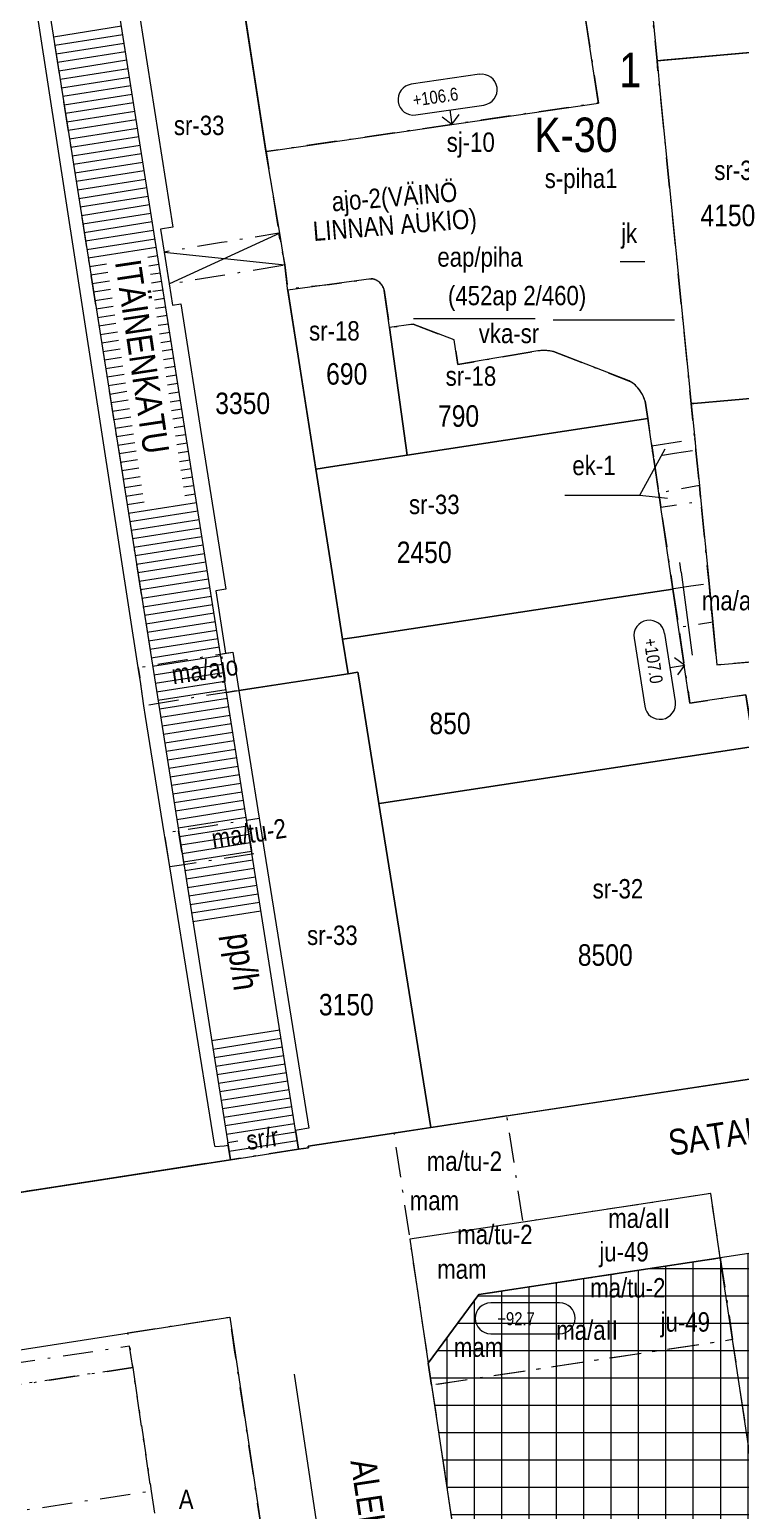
# Model space of a CAD drawing. Header units: metres. Extents: x 24485995 to 24488038, y 6819999 to 6822001.
# Drawn here: x 24487132.7 to 24487215.2, y 6821278.4 to 6821450.4 of the extents above; entities that cross this region are included whole.
import ezdxf

# ---------------------------------------------------------------- set-up
doc = ezdxf.new("R2010")
doc.units = ezdxf.units.M
for name, pattern in [('k10020', [0]), ('k10040', [10.3, 3.5, -1.5, 0.3, -1.5, 3.5]), ('K10271', [0]), ('K10430', [0]), ('k10630.1', [0]), ('Osoitus_AK', [0])]:
    doc.linetypes.add(name, pattern=pattern)
for name, color, linetype, lineweight in [('AK_AsemakaavaTeksti_Kadun_puistonnimi', 7, 'Continuous', 0), ('AK_AsemakaavaTeksti_Korttelinumero', 7, 'Continuous', 0), ('AK_AsemakaavaViiva_Kaupunginosan_raja', 7, 'Continuous', 0), ('AK_Kaavamerkinta_Kayttotarkoitusalue', 7, 'Continuous', 0), ('AK_Katualue_Tori', 7, 'Continuous', 0), ('AK_KayttotarkoitusViiva', 7, 'Continuous', 0), ('AK_LiikennointiViiva_Ajoneuvoliittymakielto', 7, 'Continuous', 0), ('AK_LiikennointiViiva_Polkuviivoitus', 7, 'Continuous', 0), ('AK_MuuAsemakaavaTeksti_Alueenosan_kayttotarkoitus', 7, 'Continuous', 0), ('AK_MuuAsemakaavaTeksti_Erityismaarays', 7, 'Continuous', 0), ('AK_MuuAsemakaavaViiva_alueenosan_raja', 7, 'Continuous', 0), ('AK_MuuAsemakaavaViiva_Merkinnan_alleviivaus', 7, 'Continuous', 0), ('AK_MuuAsemakaavaViiva_Merkinnan_Kohdistusnuoli', 7, 'Continuous', 0), ('AK_Poistettava_merkintä', 7, 'Continuous', 0), ('AK_RakennusalaTeksti_Kerrosala_tai_luku', 7, 'Continuous', 0), ('AK_RakennusalaTeksti_Rakennusoikeus', 7, 'Continuous', 0), ('AK_RakennusalaViiva_Rakennusalan_raja__I_', 7, 'Continuous', 0), ('AK_RakentaminenTeksti_Korkeusmerkinta', 7, 'Continuous', 0), ('AK_RakentaminenTeksti_Korkeusmerkinta_ja_soikio', 7, 'Continuous', 0), ('AK_RakentaminenTeksti_Korkeusmerkinta_ja_soikio_ja_nuoli', 7, 'Continuous', 0), ('AK_RakentaminenTeksti_Rakentamismaarays', 7, 'Continuous', 0), ('AK_RakentaminenViiva_Kulkuaukko', 7, 'Continuous', 0), ('AK_YmparistoViiva_Istutettava_puurivi', 7, 'Continuous', 0)]:
    doc.layers.add(name, color=color, linetype=linetype, lineweight=lineweight)
doc.styles.add('ArialNarrow', font='ARIALN.TTF')

# ---------------------------------------------------------------- blocks, each defined once
blk = doc.blocks.new('AKP43')
at = {"layer": 'AK_RakentaminenTeksti_Korkeusmerkinta_ja_soikio', "color": 7, "linetype": 'Continuous', "lineweight": 13}
for p, q in [((4, 1.8), (-4, 1.8)), ((-4, -1.8), (4, -1.8))]:
    blk.add_line(p, q, dxfattribs=at)
for centre, start, end in [((-4, 0), 90, 270), ((4, 0), 270, 90)]:
    blk.add_arc(centre, 1.8, start, end, dxfattribs=at)

msp = doc.modelspace()

# ---------------------------------------------------------------- hatches: boundary and pattern name
at = {"layer": 'AK_Katualue_Tori', "linetype": 'Continuous', "lineweight": 0}
h = msp.add_hatch(dxfattribs=at)
h.set_pattern_fill('NET', style=0)
h.paths.add_polyline_path([(24487222.78, 6821309.28), (24487230.12, 6821261.41), (24487229.46, 6821261.21), (24487229.98, 6821257.71), (24487230.54, 6821257.77), (24487237.06, 6821215.28), (24487237.65, 6821209.63), (24487242.01, 6821181.47), (24487197.09, 6821174.61), (24487178.97, 6821295.54), (24487184.85, 6821303.52)], flags=0)

# ---------------------------------------------------------------- linework, layer by layer
at = {"layer": 'AK_AsemakaavaViiva_Kaupunginosan_raja', "linetype": 'k10020', "lineweight": 9, "flags": 128}
for points in [[(24487280.71, 6821338.31), (24487165.02, 6821320.74)], [(24487156, 6821319.15), (24487163.9, 6821320.38)], [(24487165.05, 6821320.55), (24487163.9, 6821320.38)], [(24487165.02, 6821320.74), (24487165.05, 6821320.55)], [(24487165.02, 6821320.74), (24487165.05, 6821320.55)], [(24487153.16, 6821318.71), (24487113.51, 6821312.57)], [(24487153.16, 6821318.71), (24487156, 6821319.15)]]:
    msp.add_lwpolyline(points, dxfattribs=at)
at = {"layer": 'AK_KayttotarkoitusViiva', "linetype": 'Continuous', "lineweight": 20, "flags": 128}
for points in [[(24487163.9, 6821320.38), (24487141.85, 6821460.34)], [(24487133.94, 6821459.1), (24487156, 6821319.15)], [(24487299.51, 6821341.72), (24487280.63, 6821338.85), (24487280.71, 6821338.31), (24487165.02, 6821320.74), (24487165.05, 6821320.55), (24487163.9, 6821320.38)], [(24487156, 6821319.15), (24487163.9, 6821320.38)], [(24487113.21, 6821312.52), (24487153.16, 6821318.71), (24487156, 6821319.15)], [(24487222.78, 6821309.28), (24487184.85, 6821303.52), (24487178.97, 6821295.54), (24487197.09, 6821174.61), (24487242.01, 6821181.47)], [(24487083.37, 6821289.59), (24487155.92, 6821300.87), (24487160.24, 6821272.08)]]:
    msp.add_lwpolyline(points, dxfattribs=at)
at = {"layer": 'AK_LiikennointiViiva_Ajoneuvoliittymakielto', "linetype": 'k10630.1', "lineweight": 5, "flags": 128}
for points in [[(24487280.71, 6821338.31), (24487165.02, 6821320.74)], [(24487156, 6821319.15), (24487163.9, 6821320.38)], [(24487165.05, 6821320.55), (24487163.9, 6821320.38)], [(24487165.02, 6821320.74), (24487165.05, 6821320.55)], [(24487153.16, 6821318.71), (24487114.49, 6821312.72)], [(24487153.16, 6821318.71), (24487156, 6821319.15)]]:
    msp.add_lwpolyline(points, dxfattribs=at)
at = {"layer": 'AK_LiikennointiViiva_Polkuviivoitus', "linetype": 'Continuous', "lineweight": 0, "flags": 128}
for points in [[(24487143.35, 6821450.77), (24487135.45, 6821449.52)], [(24487143.51, 6821449.78), (24487135.61, 6821448.54)], [(24487143.67, 6821448.79), (24487135.76, 6821447.55)], [(24487143.82, 6821447.8), (24487135.92, 6821446.56)], [(24487143.98, 6821446.82), (24487136.07, 6821445.57)], [(24487144.13, 6821445.83), (24487136.23, 6821444.58)], [(24487144.29, 6821444.84), (24487136.39, 6821443.6)], [(24487144.44, 6821443.85), (24487136.54, 6821442.61)], [(24487144.6, 6821442.87), (24487136.7, 6821441.62)], [(24487144.75, 6821441.88), (24487136.85, 6821440.63)], [(24487144.91, 6821440.89), (24487137.01, 6821439.64)], [(24487145.07, 6821439.9), (24487137.16, 6821438.66)], [(24487145.22, 6821438.91), (24487137.32, 6821437.67)], [(24487145.38, 6821437.93), (24487137.47, 6821436.68)], [(24487145.53, 6821436.94), (24487137.63, 6821435.69)], [(24487145.69, 6821435.95), (24487137.79, 6821434.71)], [(24487145.84, 6821434.96), (24487137.94, 6821433.72)], [(24487146, 6821433.98), (24487138.1, 6821432.73)], [(24487146.16, 6821432.99), (24487138.25, 6821431.74)], [(24487146.31, 6821432), (24487138.41, 6821430.75)], [(24487146.47, 6821431.01), (24487138.56, 6821429.77)], [(24487146.62, 6821430.02), (24487138.72, 6821428.78)], [(24487146.78, 6821429.04), (24487138.88, 6821427.79)], [(24487146.93, 6821428.05), (24487139.03, 6821426.8)], [(24487147.09, 6821427.06), (24487139.19, 6821425.82)], [(24487147.25, 6821426.07), (24487139.34, 6821424.83)], [(24487147.4, 6821425.09), (24487139.5, 6821423.84)], [(24487147.56, 6821424.1), (24487146.4, 6821423.91)], [(24487141.63, 6821423.16), (24487139.65, 6821422.85)], [(24487141.79, 6821422.18), (24487139.81, 6821421.86)], [(24487147.71, 6821423.11), (24487146.55, 6821422.93)], [(24487147.87, 6821422.12), (24487146.71, 6821421.94)], [(24487141.95, 6821421.19), (24487139.97, 6821420.88)], [(24487142.1, 6821420.2), (24487140.12, 6821419.89)], [(24487148.02, 6821421.13), (24487146.86, 6821420.95)], [(24487148.18, 6821420.15), (24487147.01, 6821419.96)], [(24487142.26, 6821419.21), (24487140.28, 6821418.9)], [(24487142.41, 6821418.22), (24487140.43, 6821417.91)], [(24487148.34, 6821419.16), (24487147.17, 6821418.97)], [(24487142.57, 6821417.24), (24487140.59, 6821416.93)], [(24487148.49, 6821418.17), (24487147.32, 6821417.99)], [(24487148.65, 6821417.18), (24487147.47, 6821417)], [(24487142.72, 6821416.25), (24487140.74, 6821415.94)], [(24487142.88, 6821415.26), (24487140.9, 6821414.95)], [(24487148.8, 6821416.19), (24487147.63, 6821416.01)], [(24487148.96, 6821415.21), (24487147.78, 6821415.02)], [(24487143.03, 6821414.27), (24487141.06, 6821413.96)], [(24487143.19, 6821413.29), (24487141.21, 6821412.97)], [(24487149.11, 6821414.22), (24487147.94, 6821414.03)], [(24487149.27, 6821413.23), (24487148.09, 6821413.05)], [(24487143.34, 6821412.3), (24487141.37, 6821411.99)], [(24487143.5, 6821411.31), (24487141.52, 6821411)], [(24487149.43, 6821412.24), (24487148.24, 6821412.06)], [(24487143.66, 6821410.32), (24487141.68, 6821410.01)], [(24487149.58, 6821411.26), (24487148.4, 6821411.07)], [(24487149.74, 6821410.27), (24487148.55, 6821410.08)], [(24487143.81, 6821409.33), (24487141.83, 6821409.02)], [(24487143.97, 6821408.35), (24487141.99, 6821408.03)], [(24487149.89, 6821409.28), (24487148.7, 6821409.09)], [(24487150.05, 6821408.29), (24487148.86, 6821408.1)], [(24487144.12, 6821407.36), (24487142.15, 6821407.05)], [(24487144.28, 6821406.37), (24487142.3, 6821406.06)], [(24487150.2, 6821407.3), (24487149.01, 6821407.12)], [(24487150.36, 6821406.32), (24487149.16, 6821406.13)], [(24487144.43, 6821405.38), (24487142.46, 6821405.07)], [(24487150.51, 6821405.33), (24487149.32, 6821405.14)], [(24487144.59, 6821404.39), (24487142.61, 6821404.08)], [(24487144.74, 6821403.41), (24487142.77, 6821403.1)], [(24487150.67, 6821404.34), (24487149.47, 6821404.15)], [(24487150.83, 6821403.35), (24487149.63, 6821403.16)], [(24487144.9, 6821402.42), (24487142.92, 6821402.11)], [(24487145.05, 6821401.43), (24487143.08, 6821401.12)], [(24487150.98, 6821402.37), (24487149.78, 6821402.18)], [(24487151.14, 6821401.38), (24487149.93, 6821401.19)], [(24487145.21, 6821400.44), (24487143.24, 6821400.13)], [(24487145.36, 6821399.46), (24487143.39, 6821399.14)], [(24487151.29, 6821400.39), (24487150.09, 6821400.2)], [(24487151.45, 6821399.4), (24487150.24, 6821399.21)], [(24487145.52, 6821398.47), (24487143.55, 6821398.16)], [(24487151.6, 6821398.41), (24487150.39, 6821398.22)], [(24487145.68, 6821397.48), (24487143.7, 6821397.17)], [(24487145.83, 6821396.49), (24487143.86, 6821396.18)], [(24487151.76, 6821397.43), (24487150.55, 6821397.24)], [(24487151.92, 6821396.44), (24487150.7, 6821396.25)], [(24487145.99, 6821395.5), (24487144.01, 6821395.19)], [(24487152.07, 6821395.45), (24487144.17, 6821394.21)], [(24487152.23, 6821394.46), (24487144.32, 6821393.22)], [(24487152.38, 6821393.47), (24487144.48, 6821392.23)], [(24487152.54, 6821392.49), (24487144.64, 6821391.24)], [(24487152.69, 6821391.5), (24487144.79, 6821390.25)], [(24487152.85, 6821390.51), (24487144.95, 6821389.27)], [(24487153.01, 6821389.52), (24487145.1, 6821388.28)], [(24487153.16, 6821388.54), (24487145.26, 6821387.29)], [(24487153.32, 6821387.55), (24487145.41, 6821386.3)], [(24487153.47, 6821386.56), (24487145.57, 6821385.32)], [(24487153.63, 6821385.57), (24487145.73, 6821384.33)], [(24487153.78, 6821384.58), (24487145.88, 6821383.34)], [(24487153.94, 6821383.6), (24487146.04, 6821382.35)], [(24487154.1, 6821382.61), (24487146.19, 6821381.36)], [(24487154.25, 6821381.62), (24487146.35, 6821380.38)], [(24487154.41, 6821380.63), (24487146.5, 6821379.39)], [(24487154.56, 6821379.65), (24487146.66, 6821378.4)], [(24487154.72, 6821378.66), (24487146.82, 6821377.41)], [(24487154.87, 6821377.67), (24487146.97, 6821376.42)], [(24487155.03, 6821376.68), (24487147.13, 6821375.44)], [(24487155.19, 6821375.69), (24487147.28, 6821374.45)], [(24487155.34, 6821374.71), (24487147.44, 6821373.46)], [(24487155.5, 6821373.72), (24487147.59, 6821372.47)], [(24487155.65, 6821372.73), (24487147.75, 6821371.49)], [(24487155.81, 6821371.74), (24487147.91, 6821370.5)], [(24487155.96, 6821370.76), (24487148.06, 6821369.51)], [(24487156.12, 6821369.77), (24487148.22, 6821368.52)], [(24487156.27, 6821368.78), (24487148.37, 6821367.53)], [(24487156.43, 6821367.79), (24487148.53, 6821366.55)], [(24487156.59, 6821366.8), (24487148.68, 6821365.56)], [(24487156.74, 6821365.82), (24487148.84, 6821364.57)], [(24487156.9, 6821364.83), (24487149, 6821363.58)], [(24487157.05, 6821363.84), (24487149.15, 6821362.6)], [(24487157.21, 6821362.85), (24487149.31, 6821361.61)], [(24487157.36, 6821361.86), (24487149.46, 6821360.62)], [(24487157.52, 6821360.88), (24487149.62, 6821359.63)], [(24487157.68, 6821359.89), (24487149.77, 6821358.64)], [(24487157.83, 6821358.9), (24487149.93, 6821357.66)], [(24487157.99, 6821357.91), (24487150.09, 6821356.67)], [(24487158.14, 6821356.93), (24487150.24, 6821355.68)], [(24487158.3, 6821355.94), (24487150.4, 6821354.69)], [(24487158.45, 6821354.95), (24487150.55, 6821353.7)], [(24487158.61, 6821353.96), (24487150.71, 6821352.72)], [(24487158.77, 6821352.97), (24487150.86, 6821351.73)], [(24487158.92, 6821351.99), (24487151.02, 6821350.74)], [(24487159.08, 6821351), (24487151.17, 6821349.75)], [(24487159.23, 6821350.01), (24487151.33, 6821348.77)], [(24487159.39, 6821349.02), (24487151.49, 6821347.78)], [(24487159.54, 6821348.04), (24487151.64, 6821346.79)], [(24487161.72, 6821334.21), (24487153.82, 6821332.96)], [(24487161.88, 6821333.22), (24487153.98, 6821331.97)], [(24487162.03, 6821332.23), (24487154.13, 6821330.99)], [(24487162.19, 6821331.24), (24487154.29, 6821330)], [(24487162.35, 6821330.25), (24487154.44, 6821329.01)], [(24487162.5, 6821329.27), (24487154.6, 6821328.02)], [(24487162.66, 6821328.28), (24487154.76, 6821327.03)], [(24487162.81, 6821327.29), (24487154.91, 6821326.05)], [(24487162.97, 6821326.3), (24487155.07, 6821325.06)], [(24487163.12, 6821325.32), (24487155.22, 6821324.07)], [(24487163.28, 6821324.33), (24487155.38, 6821323.08)], [(24487163.44, 6821323.34), (24487155.53, 6821322.09)], [(24487163.75, 6821321.36), (24487155.85, 6821320.12)]]:
    msp.add_lwpolyline(points, dxfattribs=at)
at = {"layer": 'AK_MuuAsemakaavaTeksti_Erityismaarays', "linetype": 'Continuous', "lineweight": 0}
msp.add_point((24487177.7, 6821429.56), dxfattribs=at)
at = {"layer": 'AK_MuuAsemakaavaViiva_alueenosan_raja', "linetype": 'k10040', "lineweight": 5, "flags": 128}
for points in [[(24487204.13, 6821407.24), (24487204.43, 6821405.21), (24487204.9, 6821402.05), (24487205.09, 6821400.78), (24487205.71, 6821396.56), (24487205.95, 6821394.93), (24487206.66, 6821390.18), (24487207.36, 6821385.43), (24487208.02, 6821381.01), (24487208.67, 6821376.59), (24487209.33, 6821372.18), (24487212.58, 6821372.66), (24487215.82, 6821373.15), (24487216.11, 6821371.25), (24487216.72, 6821367.13), (24487220.75, 6821367.74), (24487224.78, 6821368.35), (24487224.45, 6821371.32), (24487224.11, 6821374.29), (24487226.08, 6821374.58), (24487228.12, 6821374.89), (24487232.76, 6821375.58), (24487232.5, 6821378.37), (24487227.58, 6821377.94), (24487225.58, 6821377.76), (24487219.02, 6821377.19), (24487212.47, 6821376.61), (24487211.98, 6821381.61), (24487211.55, 6821386.07), (24487211.08, 6821390.86), (24487210.61, 6821395.65), (24487210.43, 6821397.45), (24487210.02, 6821401.52), (24487209.89, 6821402.86), (24487209.48, 6821406.96), (24487207.69, 6821424.93), (24487205.89, 6821442.9), (24487205.51, 6821446.77), (24487204.44, 6821457.75), (24487203.37, 6821468.72), (24487202.96, 6821472.88), (24487202.47, 6821477.87), (24487202.44, 6821478.26), (24487199.32, 6821477.74), (24487193.14, 6821476.71), (24487186.43, 6821475.59), (24487179.68, 6821474.46), (24487180.14, 6821471.75), (24487170.98, 6821470.31), (24487155.33, 6821467.86)], [(24487155.33, 6821467.86), (24487155.74, 6821465.08), (24487156.36, 6821460.8), (24487175.63, 6821463.76), (24487194.91, 6821466.72), (24487196.78, 6821454.49), (24487198.72, 6821441.86), (24487181.71, 6821439.37), (24487160.13, 6821436.22), (24487160.87, 6821431.49), (24487161.62, 6821426.75), (24487162.33, 6821423.06), (24487162.63, 6821420.31), (24487167.49, 6821420.8), (24487172.42, 6821421.44)], [(24487110.93, 6821327.35), (24487097.22, 6821416.4), (24487094.78, 6821432.3), (24487089.64, 6821431.5), (24487086.51, 6821451.76), (24487133.94, 6821459.1), (24487146.95, 6821376.59)], [(24487160.13, 6821436.22), (24487160.11, 6821436.34)], [(24487148.31, 6821424.56), (24487148.9, 6821420.86), (24487154.57, 6821421.79), (24487162.33, 6821423.06), (24487161.97, 6821424.91), (24487161.62, 6821426.75), (24487154.97, 6821425.65), (24487148.31, 6821424.56)], [(24487173.85, 6821420.14), (24487174.45, 6821415.79), (24487177.22, 6821416.18), (24487181.98, 6821414.37), (24487182.38, 6821411.5), (24487187.04, 6821412.29), (24487191.69, 6821413.08)], [(24487193.51, 6821412.99), (24487197.9, 6821411.3), (24487202.41, 6821409.53)], [(24487204.9, 6821402.05), (24487209.89, 6821402.86), (24487210.02, 6821401.52), (24487207.55, 6821401.15), (24487205.09, 6821400.78), (24487204.9, 6821402.05)], [(24487209.89, 6821402.86), (24487210.02, 6821401.52)], [(24487204.9, 6821402.05), (24487205.09, 6821400.78)], [(24487205.71, 6821396.56), (24487205.95, 6821394.93), (24487210.61, 6821395.65), (24487210.43, 6821397.45), (24487208.07, 6821397.01), (24487205.71, 6821396.56)], [(24487205.71, 6821396.56), (24487205.95, 6821394.93)], [(24487210.43, 6821397.45), (24487210.61, 6821395.65)], [(24487207.36, 6821385.43), (24487208.02, 6821381.01), (24487210, 6821381.31), (24487211.98, 6821381.61), (24487211.55, 6821386.07), (24487209.45, 6821385.75), (24487207.36, 6821385.43)], [(24487211.55, 6821386.07), (24487211.98, 6821381.61)], [(24487207.36, 6821385.43), (24487208.02, 6821381.01)], [(24487145.97, 6821371.87), (24487145.76, 6821373.27), (24487145.55, 6821374.68), (24487145.39, 6821375.71), (24487145.3, 6821376.32), (24487146.95, 6821376.59), (24487150.89, 6821377.23), (24487154.84, 6821377.88), (24487156.27, 6821378.11), (24487156.47, 6821376.83), (24487156.67, 6821375.55), (24487156.81, 6821374.61), (24487156.96, 6821373.66), (24487155.54, 6821373.43), (24487151.59, 6821372.79), (24487147.65, 6821372.15), (24487145.97, 6821371.87)], [(24487154.84, 6821377.88), (24487155.44, 6821377.97)], [(24487145.3, 6821376.3), (24487145.48, 6821375.13)], [(24487155.54, 6821373.43), (24487156.44, 6821373.58), (24487156.96, 6821373.66)], [(24487148.97, 6821353.16), (24487148.65, 6821355.13), (24487148.33, 6821357.11), (24487149.97, 6821357.36), (24487153.93, 6821357.97), (24487157.88, 6821358.59), (24487159.34, 6821358.81), (24487159.65, 6821356.84), (24487159.97, 6821354.86), (24487158.5, 6821354.63), (24487154.55, 6821354.02), (24487150.6, 6821353.41), (24487148.97, 6821353.16)], [(24487178.97, 6821295.54), (24487182.08, 6821299.76), (24487184.85, 6821303.52), (24487203.93, 6821306.42), (24487212.86, 6821307.77), (24487211.75, 6821315.23), (24487200.86, 6821313.58), (24487189.97, 6821311.92), (24487188.09, 6821324.24), (24487179.27, 6821322.9), (24487174.97, 6821322.25), (24487176.81, 6821309.93), (24487178.97, 6821295.54)], [(24487188.09, 6821324.24), (24487179.27, 6821322.9)], [(24487163.6, 6821322.35), (24487155.69, 6821321.13)], [(24487163.73, 6821322.6), (24487163.56, 6821322.57)], [(24487163.6, 6821322.35), (24487163.56, 6821322.57)], [(24487163.6, 6821322.35), (24487163.9, 6821320.38)], [(24487155.74, 6821320.8), (24487155.74, 6821320.76), (24487156, 6821319.15)], [(24487163.9, 6821320.38), (24487156, 6821319.15)], [(24487165.05, 6821320.55), (24487163.9, 6821320.38)], [(24487165.02, 6821320.74), (24487165.05, 6821320.55)], [(24487156, 6821319.15), (24487114.49, 6821312.72), (24487113.51, 6821312.57), (24487113.21, 6821312.52)], [(24487179.35, 6821292.97), (24487178.97, 6821295.54), (24487184.85, 6821303.52), (24487199.93, 6821305.81), (24487212.86, 6821307.77), (24487214.29, 6821298.27), (24487196.82, 6821295.62), (24487179.35, 6821292.97)], [(24487144.66, 6821295.03), (24487146.81, 6821280.69), (24487148.36, 6821270.3), (24487160.24, 6821272.08), (24487158.68, 6821282.47), (24487156.53, 6821296.81), (24487156.16, 6821299.28), (24487155.92, 6821300.87), (24487144.07, 6821299.03), (24487144.29, 6821297.5), (24487144.66, 6821295.03)], [(24487179.35, 6821292.97), (24487186.07, 6821248.12), (24487192.65, 6821204.2), (24487197.09, 6821174.61), (24487214.55, 6821177.28), (24487232.01, 6821179.95), (24487231.72, 6821181.83), (24487227.9, 6821207.34), (24487224.72, 6821228.59), (24487220.57, 6821256.28), (24487216.71, 6821282.07), (24487214.29, 6821298.27), (24487196.82, 6821295.62), (24487179.35, 6821292.97)], [(24487144.66, 6821295.03), (24487144.29, 6821297.5), (24487111.66, 6821292.61), (24487112.03, 6821290.14), (24487144.66, 6821295.03)], [(24487144.66, 6821295.03), (24487112.03, 6821290.14), (24487096.94, 6821287.88), (24487061.45, 6821282.56), (24487061.64, 6821281.34), (24487063.6, 6821268.22), (24487099.09, 6821273.54), (24487145.08, 6821280.43), (24487146.81, 6821280.69), (24487144.66, 6821295.03)], [(24487179.35, 6821292.97), (24487178.97, 6821295.54)]]:
    msp.add_lwpolyline(points, dxfattribs=at)
at = {"layer": 'AK_MuuAsemakaavaViiva_alueenosan_raja', "linetype": 'k10040', "lineweight": 5}
for centre, radius, start, end in [((24487172.17, 6821419.74), 1.72, 13.557, 81.8649), ((24487192.37, 6821408.04), 5.08, 77.0426, 97.7375), ((24487192.37, 6821408.04), 5.08, 77.0426, 97.7375), ((24487200.27, 6821406.15), 4.01, 15.7696, 57.6986)]:
    msp.add_arc(centre, radius, start, end, dxfattribs=at)
at = {"layer": 'AK_MuuAsemakaavaViiva_Merkinnan_alleviivaus', "linetype": 'Continuous', "lineweight": 5, "flags": 128}
for points in [[(24487201.23, 6821423.46), (24487204.1, 6821423.46)], [(24487177.26, 6821416.85), (24487191.37, 6821416.85)], [(24487193.44, 6821416.67), (24487207.55, 6821416.67)]]:
    msp.add_lwpolyline(points, dxfattribs=at)
at = {"layer": 'AK_MuuAsemakaavaViiva_Merkinnan_Kohdistusnuoli', "linetype": 'Osoitus_AK', "lineweight": 5, "flags": 128}
for points in [[(24487194.83, 6821396.32), (24487203.51, 6821396.32), (24487206.44, 6821401.71)], [(24487203.51, 6821396.32), (24487206.71, 6821395.96)], [(24487208.33, 6821387.4), (24487208.15, 6821388.49)], [(24487208.33, 6821387.4), (24487209.61, 6821377.75)]]:
    msp.add_lwpolyline(points, dxfattribs=at)
at = {"layer": 'AK_Poistettava_merkintä', "linetype": 'k10040', "lineweight": 0, "flags": 128}
for points in [[(24487157.99, 6821357.92), (24487157.88, 6821358.59)], [(24487150.36, 6821354.92), (24487149.97, 6821357.36)], [(24487157.99, 6821357.92), (24487158.39, 6821355.37)], [(24487150.36, 6821354.92), (24487150.6, 6821353.41)], [(24487158.39, 6821355.37), (24487158.5, 6821354.63)], [(24487174.97, 6821322.25), (24487179.27, 6821322.9)], [(24487155.74, 6821320.8), (24487155.69, 6821321.13)]]:
    msp.add_lwpolyline(points, dxfattribs=at)
at = {"layer": 'AK_RakennusalaViiva_Rakennusalan_raja__I_', "linetype": 'K10271', "lineweight": 9, "flags": 128}
for points in [[(24487202.47, 6821477.87), (24487202.96, 6821472.88), (24487203.37, 6821468.72), (24487204.44, 6821457.75), (24487205.51, 6821446.77), (24487212.83, 6821447.41), (24487223.44, 6821448.35), (24487222.94, 6821453.53), (24487222.29, 6821460.14), (24487221.64, 6821466.75), (24487221.24, 6821470.83), (24487220.81, 6821475.2), (24487220.43, 6821479.13), (24487221.1, 6821479.84), (24487215.89, 6821479.29), (24487211.42, 6821478.81), (24487202.47, 6821477.87)], [(24487142.08, 6821465.78), (24487142.49, 6821463.16), (24487143.02, 6821459.8), (24487144.21, 6821459.98), (24487146.77, 6821443.71), (24487149.32, 6821427.44), (24487147.89, 6821427.22), (24487148.31, 6821424.56), (24487148.9, 6821420.86), (24487149.28, 6821418.4), (24487150.25, 6821418.55), (24487152.85, 6821401.98), (24487155.45, 6821385.4), (24487154.29, 6821385.22), (24487155.44, 6821377.97), (24487156.27, 6821378.11), (24487156.96, 6821373.66), (24487163.3, 6821374.62), (24487169.65, 6821375.59), (24487169.02, 6821379.6), (24487167.8, 6821387.34), (24487165.92, 6821399.36), (24487164.29, 6821409.75), (24487162.63, 6821420.31), (24487162.33, 6821423.06), (24487161.72, 6821426.76), (24487160.12, 6821436.28), (24487157.3, 6821454.65), (24487156.36, 6821460.8), (24487155.74, 6821465.08), (24487155.33, 6821467.86), (24487143.49, 6821466), (24487142.08, 6821465.78)], [(24487160.11, 6821436.34), (24487160.13, 6821436.22), (24487164.7, 6821436.89), (24487198.72, 6821441.86), (24487198.66, 6821442.26), (24487194.91, 6821466.72), (24487156.36, 6821460.8), (24487160.11, 6821436.34)], [(24487148.97, 6821353.16), (24487148.33, 6821357.11), (24487146.15, 6821370.63), (24487145.97, 6821371.87), (24487145.55, 6821374.68), (24487145.48, 6821375.13), (24487145.3, 6821376.3), (24487132.74, 6821457.63), (24487091.06, 6821451.06), (24487091.25, 6821449.85), (24487089.65, 6821449.47), (24487089.61, 6821449.46), (24487089.56, 6821449.44), (24487089.51, 6821449.42), (24487089.47, 6821449.4), (24487089.42, 6821449.38), (24487089.38, 6821449.36), (24487089.34, 6821449.33), (24487089.29, 6821449.31), (24487089.25, 6821449.28), (24487089.21, 6821449.25), (24487089.17, 6821449.22), (24487089.13, 6821449.19), (24487089.1, 6821449.16), (24487089.06, 6821449.12), (24487089.03, 6821449.09), (24487088.99, 6821449.05), (24487088.96, 6821449.01), (24487088.93, 6821448.97), (24487088.9, 6821448.93), (24487088.87, 6821448.89), (24487088.84, 6821448.85), (24487088.82, 6821448.81), (24487088.8, 6821448.76), (24487088.77, 6821448.72), (24487088.75, 6821448.67), (24487088.73, 6821448.63), (24487088.72, 6821448.58), (24487088.7, 6821448.53), (24487088.69, 6821448.48), (24487088.67, 6821448.44), (24487088.66, 6821448.39), (24487088.65, 6821448.34), (24487088.65, 6821448.29), (24487088.64, 6821448.24), (24487088.64, 6821448.19), (24487088.64, 6821448.14), (24487088.64, 6821448.09), (24487088.64, 6821448.04), (24487088.64, 6821447.99), (24487088.64, 6821447.94), (24487088.65, 6821447.89), (24487088.66, 6821447.84), (24487088.67, 6821447.8), (24487088.68, 6821447.75), (24487088.69, 6821447.7), (24487090.73, 6821435.14), (24487091, 6821433.42), (24487091.27, 6821431.76), (24487094.78, 6821432.3), (24487097.22, 6821416.4), (24487110.93, 6821327.35), (24487112.91, 6821314.5), (24487113.21, 6821312.52), (24487113.51, 6821312.57), (24487114.49, 6821312.72), (24487156, 6821319.15), (24487155.74, 6821320.76), (24487155.74, 6821320.8), (24487155.26, 6821320.75), (24487154.24, 6821320.65), (24487154.22, 6821320.64), (24487154.16, 6821320.98), (24487148.97, 6821353.16)], [(24487225.83, 6821424.36), (24487223.99, 6821442.83), (24487223.97, 6821443), (24487223.78, 6821444.88), (24487223.52, 6821447.56), (24487223.44, 6821448.35), (24487219.38, 6821447.99), (24487206.28, 6821446.84), (24487205.51, 6821446.77), (24487205.89, 6821442.9), (24487209.48, 6821406.96), (24487209.79, 6821406.99), (24487222.9, 6821408.15), (24487227.41, 6821408.54), (24487226.87, 6821413.98), (24487226.27, 6821419.95), (24487225.83, 6821424.36)], [(24487172.33, 6821421.45), (24487162.65, 6821420.14), (24487165.92, 6821399.36), (24487167.61, 6821399.62), (24487176.5, 6821400.97), (24487174.45, 6821415.79), (24487173.86, 6821420.11), (24487173.84, 6821420.17), (24487173.83, 6821420.23), (24487173.81, 6821420.28), (24487173.79, 6821420.34), (24487173.77, 6821420.39), (24487173.75, 6821420.45), (24487173.72, 6821420.5), (24487173.69, 6821420.55), (24487173.67, 6821420.6), (24487173.64, 6821420.65), (24487173.6, 6821420.7), (24487173.57, 6821420.75), (24487173.53, 6821420.8), (24487173.5, 6821420.84), (24487173.46, 6821420.89), (24487173.42, 6821420.93), (24487173.38, 6821420.97), (24487173.33, 6821421.01), (24487173.29, 6821421.05), (24487173.25, 6821421.09), (24487173.2, 6821421.12), (24487173.15, 6821421.16), (24487173.1, 6821421.19), (24487173.05, 6821421.22), (24487173, 6821421.25), (24487172.95, 6821421.28), (24487172.9, 6821421.3), (24487172.84, 6821421.33), (24487172.79, 6821421.35), (24487172.73, 6821421.37), (24487172.68, 6821421.39), (24487172.62, 6821421.4), (24487172.56, 6821421.42), (24487172.51, 6821421.43), (24487172.45, 6821421.44), (24487172.39, 6821421.45), (24487172.33, 6821421.45)], [(24487204.13, 6821407.24), (24487204.09, 6821407.37), (24487204.04, 6821407.5), (24487203.99, 6821407.63), (24487203.94, 6821407.76), (24487203.88, 6821407.89), (24487203.82, 6821408.01), (24487203.75, 6821408.14), (24487203.68, 6821408.26), (24487203.6, 6821408.37), (24487203.52, 6821408.49), (24487203.44, 6821408.6), (24487203.35, 6821408.71), (24487203.26, 6821408.81), (24487203.17, 6821408.92), (24487203.07, 6821409.02), (24487202.97, 6821409.11), (24487202.86, 6821409.2), (24487202.75, 6821409.29), (24487202.64, 6821409.38), (24487202.53, 6821409.46), (24487202.41, 6821409.53), (24487202.29, 6821409.61), (24487193.51, 6821412.99), (24487192.68, 6821413.11), (24487191.69, 6821413.08), (24487182.38, 6821411.5), (24487181.98, 6821414.37), (24487177.22, 6821416.18), (24487174.45, 6821415.79), (24487176.5, 6821400.97), (24487197.07, 6821404.1), (24487204.43, 6821405.21), (24487204.13, 6821407.24)], [(24487227.58, 6821377.94), (24487232.5, 6821378.37), (24487230.69, 6821397.51), (24487230.19, 6821402.77), (24487229.62, 6821408.74), (24487227.41, 6821408.54), (24487222.9, 6821408.15), (24487209.79, 6821406.99), (24487209.48, 6821406.96), (24487209.89, 6821402.86), (24487210.02, 6821401.52), (24487210.43, 6821397.45), (24487210.61, 6821395.65), (24487211.55, 6821386.07), (24487211.98, 6821381.61), (24487212.47, 6821376.61), (24487225.58, 6821377.76), (24487227.58, 6821377.94)], [(24487204.9, 6821402.05), (24487204.43, 6821405.21), (24487197.07, 6821404.1), (24487176.5, 6821400.97), (24487167.61, 6821399.62), (24487165.92, 6821399.36), (24487167.8, 6821387.34), (24487169.02, 6821379.6), (24487170.62, 6821379.85), (24487200.08, 6821384.32), (24487207.36, 6821385.43), (24487205.95, 6821394.93), (24487205.71, 6821396.56), (24487205.09, 6821400.78), (24487204.9, 6821402.05)], [(24487207.36, 6821385.43), (24487200.08, 6821384.32), (24487170.62, 6821379.85), (24487169.02, 6821379.6), (24487169.65, 6821375.59), (24487170.8, 6821375.76), (24487170.9, 6821375.12), (24487173.16, 6821361.03), (24487173.24, 6821360.52), (24487173.55, 6821360.57), (24487216.72, 6821367.13), (24487216.39, 6821369.36), (24487215.82, 6821373.15), (24487209.33, 6821372.18), (24487208.02, 6821381.01), (24487207.36, 6821385.43)], [(24487163.56, 6821322.57), (24487163.6, 6821322.35), (24487163.9, 6821320.38), (24487165.05, 6821320.55), (24487165.02, 6821320.74), (24487174.97, 6821322.25), (24487179.27, 6821322.9), (24487173.24, 6821360.52), (24487173.16, 6821361.03), (24487170.9, 6821375.12), (24487170.8, 6821375.76), (24487169.65, 6821375.59), (24487156.96, 6821373.66), (24487157.08, 6821372.9), (24487159.34, 6821358.81), (24487159.97, 6821354.86), (24487165.11, 6821322.83), (24487163.73, 6821322.6), (24487163.56, 6821322.57)], [(24487226.08, 6821374.58), (24487224.11, 6821374.29), (24487224.78, 6821368.35), (24487216.72, 6821367.13), (24487173.55, 6821360.57), (24487173.24, 6821360.52), (24487179.27, 6821322.9), (24487188.09, 6821324.24), (24487234.95, 6821331.36), (24487234.79, 6821332.35), (24487228.12, 6821374.89), (24487226.08, 6821374.58)], [(24487184.85, 6821303.52), (24487212.86, 6821307.77), (24487211.75, 6821315.23), (24487189.97, 6821311.92), (24487176.81, 6821309.93), (24487178.97, 6821295.54), (24487184.85, 6821303.52)], [(24487178.97, 6821295.54), (24487179.35, 6821292.97), (24487183.92, 6821262.46), (24487188.22, 6821233.79), (24487197.09, 6821174.61), (24487198.15, 6821167.6), (24487199.22, 6821160.58), (24487214.33, 6821162.89), (24487233.38, 6821165.8), (24487234.1, 6821165.91), (24487232.91, 6821173.87), (24487231.72, 6821181.83), (24487227.87, 6821207.55), (24487224.72, 6821228.59), (24487222.65, 6821242.43), (24487220.57, 6821256.28), (24487220.03, 6821259.93), (24487219.14, 6821265.88), (24487216.71, 6821282.07), (24487214.29, 6821298.27), (24487212.86, 6821307.77), (24487198.86, 6821305.65), (24487184.85, 6821303.52), (24487181.91, 6821299.53), (24487178.97, 6821295.54)]]:
    msp.add_lwpolyline(points, dxfattribs=at)
at = {"layer": 'AK_RakentaminenTeksti_Korkeusmerkinta_ja_soikio_ja_nuoli', "linetype": 'Continuous', "lineweight": 5, "flags": 128}
for points in [[(24487184.9, 6821445.2), (24487176.99, 6821444.04)], [(24487177.51, 6821440.48), (24487185.42, 6821441.63)], [(24487181.47, 6821441.06), (24487181.71, 6821439.37)], [(24487181.71, 6821439.37), (24487180.58, 6821440.22)], [(24487181.71, 6821439.37), (24487182.56, 6821440.51)], [(24487202.85, 6821379.72), (24487204.08, 6821371.82)], [(24487207.64, 6821372.37), (24487206.4, 6821380.28)], [(24487208.7, 6821376.59), (24487207.56, 6821377.42)], [(24487207.02, 6821376.33), (24487208.7, 6821376.59)], [(24487208.7, 6821376.59), (24487207.87, 6821375.45)]]:
    msp.add_lwpolyline(points, dxfattribs=at)
at = {"layer": 'AK_RakentaminenTeksti_Korkeusmerkinta_ja_soikio_ja_nuoli', "linetype": 'Continuous', "lineweight": 5}
for centre, start, end in [((24487177.25, 6821442.26), 98.3021, 278.3021), ((24487185.16, 6821443.41), 278.3021, 98.3021), ((24487204.62, 6821380), 8.8724, 188.8724), ((24487205.86, 6821372.1), 188.8724, 8.8724)]:
    msp.add_arc(centre, 1.8, start, end, dxfattribs=at)
at = {"layer": 'AK_RakentaminenViiva_Kulkuaukko', "linetype": 'Continuous', "lineweight": 5, "flags": 128}
for points in [[(24487161.72, 6821426.76), (24487148.92, 6821420.86)], [(24487148.31, 6821424.56), (24487162.33, 6821423.06)]]:
    msp.add_lwpolyline(points, dxfattribs=at)
at = {"layer": 'AK_YmparistoViiva_Istutettava_puurivi', "linetype": 'K10430', "lineweight": 5, "flags": 128}
msp.add_lwpolyline([(24487181.2, 6821175.59), (24487163.43, 6821294.26)], dxfattribs=at)

# ---------------------------------------------------------------- block references
at = {"layer": 'AK_RakentaminenTeksti_Korkeusmerkinta_ja_soikio', "color": 7, "lineweight": 5}
msp.add_blockref('AKP43', (24487190.21, 6821300.75), dxfattribs=at)

# ---------------------------------------------------------------- texts
at = {"layer": 'AK_AsemakaavaTeksti_Kadun_puistonnimi', "linetype": 'Continuous', "lineweight": 5, "style": 'ArialNarrow'}
for s, rotation, p in [('ITÄINENKATU', 278.5311, (24487142.59, 6821423.42)), ('SATAKUNNANKATU', 8.6402, (24487207.09, 6821319.61)), ('ALEKSIS  KIVEN  KATU', 278.5254, (24487169.92, 6821284.16))]:
    msp.add_text(s, height=3, rotation=rotation, dxfattribs=at).set_placement(p)
at = {"layer": 'AK_AsemakaavaTeksti_Korttelinumero', "linetype": 'Continuous', "lineweight": 5, "style": 'ArialNarrow'}
msp.add_text('1', height=4, dxfattribs=at).set_placement((24487201.12, 6821443.7))
at = {"layer": 'AK_Kaavamerkinta_Kayttotarkoitusalue', "linetype": 'Continuous', "lineweight": 0, "style": 'ArialNarrow'}
msp.add_text('K-30', height=4, dxfattribs=at).set_placement((24487191.27, 6821436.17))
msp.add_text('pp/h', height=3, rotation=277.9238, dxfattribs=at).set_placement((24487155.5, 6821345.29))
at = {"layer": 'AK_MuuAsemakaavaTeksti_Alueenosan_kayttotarkoitus', "linetype": 'Continuous', "lineweight": 0, "style": 'ArialNarrow'}
for s, p in [('jk', (24487201.34, 6821425.62)), ('ma/ajo', (24487210.72, 6821382.96)), ('ma/tu-2', (24487178.79, 6821317.87)), ('ma/tu-2', (24487182.33, 6821309.36)), ('ma/tu-2', (24487197.75, 6821303.17)), ('A', (24487150.01, 6821278.59))]:
    msp.add_text(s, height=2.25, dxfattribs=at).set_placement(p)
for s, rotation, p in [('ek-1', 0.1437, (24487195.69, 6821398.65)), ('ma/ajo', 8.4051, (24487149.36, 6821374.36)), ('ma/tu-2', 8.5105, (24487154, 6821355.29))]:
    msp.add_text(s, height=2.25, rotation=rotation, dxfattribs=at).set_placement(p)
at = {"layer": 'AK_MuuAsemakaavaTeksti_Erityismaarays', "linetype": 'Continuous', "lineweight": 0, "style": 'ArialNarrow'}
for s, p in [('sr-33', (24487149.44, 6821438.14)), ('sj-10', (24487181.1, 6821436.19)), ('s-piha1', (24487192.48, 6821431.99)), ('sr-34', (24487212.16, 6821432.92)), ('eap/piha', (24487180.02, 6821422.86)), ('(452ap 2/460)', (24487181.25, 6821418.38)), ('sr-18', (24487165.13, 6821414.28)), ('vka-sr', (24487184.82, 6821413.98)), ('sr-18', (24487180.98, 6821409.03)), ('sr-33', (24487176.73, 6821394.13)), ('sr-32', (24487198.04, 6821349.5)), ('sr-33', (24487164.9, 6821344.1)), ('mam', (24487176.81, 6821313.3)), ('mam', (24487180, 6821305.34)), ('mam', (24487181.93, 6821296.27))]:
    msp.add_text(s, height=2.25, dxfattribs=at).set_placement(p)
for s, rotation, p in [('ajo-2(VÄINÖ', 4.618, (24487167.85, 6821429.27)), ('LINNAN AUKIO)', 4.618, (24487165.68, 6821425.83)), ('sr/r', 8.1933, (24487158.02, 6821320.27))]:
    msp.add_text(s, height=2.25, rotation=rotation, dxfattribs=at).set_placement(p)
at = {"layer": 'AK_RakennusalaTeksti_Kerrosala_tai_luku', "linetype": 'Continuous', "lineweight": 0, "style": 'ArialNarrow'}
for p in [(24487199.85, 6821311.25), (24487193.81, 6821298.25)]:
    msp.add_text('ma/aII', height=2.25, dxfattribs=at).set_placement(p)
at = {"layer": 'AK_RakennusalaTeksti_Rakennusoikeus', "linetype": 'Continuous', "lineweight": 0, "style": 'ArialNarrow'}
for s, p in [('4150', (24487210.55, 6821427.56)), ('690', (24487167.11, 6821409.16)), ('3350', (24487154.24, 6821405.74)), ('790', (24487180.09, 6821404.27)), ('2450', (24487175.3, 6821388.44)), ('850', (24487179.1, 6821368.57)), ('8500', (24487196.32, 6821341.68)), ('3150', (24487166.27, 6821335.92))]:
    msp.add_text(s, height=2.5, dxfattribs=at).set_placement(p)
at = {"layer": 'AK_RakentaminenTeksti_Korkeusmerkinta', "linetype": 'Continuous', "lineweight": 0, "style": 'ArialNarrow'}
for s, rotation, p in [('+106.6', 8.3022, (24487177.28, 6821441.44)), ('+107.0', 278.4337, (24487203.96, 6821379.61))]:
    msp.add_text(s, height=1.5, rotation=rotation, dxfattribs=at).set_placement(p)
msp.add_text('+92.7', height=1.5, dxfattribs=at).set_placement((24487186.98, 6821299.95))
at = {"layer": 'AK_RakentaminenTeksti_Rakentamismaarays', "linetype": 'Continuous', "lineweight": 0, "style": 'ArialNarrow'}
for p in [(24487198.82, 6821307.35), (24487205.93, 6821299.2)]:
    msp.add_text('ju-49', height=2.25, dxfattribs=at).set_placement(p)

doc.saveas('drawing.dxf')
